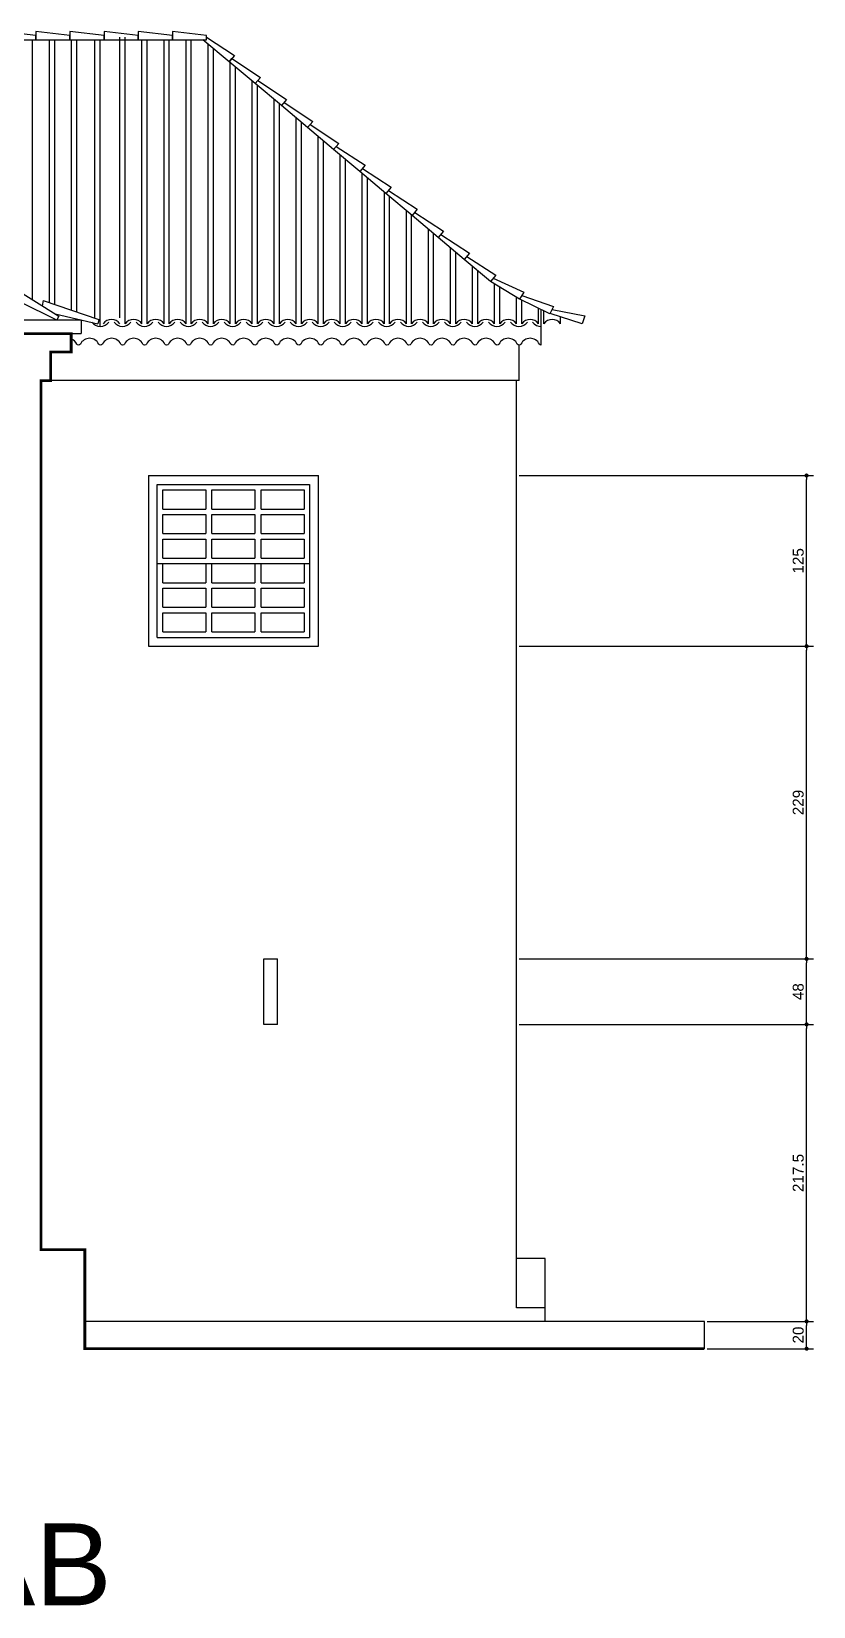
# Model space of a CAD drawing. Extents: x 2519 to 12890, y -1001 to 7229.
# Drawn here: x 3771 to 4343, y 264 to 1418 of the extents above; entities that cross this region are included whole.
import ezdxf

# ---------------------------------------------------------------- set-up
doc = ezdxf.new("R2010")
doc.units = 0
doc.header["$PDMODE"] = 35
doc.layers.get('0').update_dxf_attribs({"linetype": 'CONTINUOUS'})
doc.layers.get('DEFPOINTS').update_dxf_attribs({"linetype": 'CONTINUOUS'})
for name, color, linetype in [('COTA', 7, 'CONTINUOUS'), ('PAREDE', 7, 'CONTINUOUS'), ('PAREDE_FINA', 7, 'CONTINUOUS')]:
    doc.layers.add(name, color=color, linetype=linetype)
doc.styles.add('TEXTO', font='ARIAL.TTF')
doc.dimstyles.new('COTA', dxfattribs={"dimtxt": 8, "dimasz": 3, "dimexe": 5, "dimexo": 2, "dimgap": 2, "dimtad": 1, "dimdec": 1, "dimdsep": 46, "dimtxsty": 'TEXTO', "dimblk1": 'DOT', "dimblk2": 'DOT', "dimsah": 1, "dimcen": 0, "dimclrd": 256, "dimclre": 256, "dimclrt": 256, "dimadec": 0, "dimazin": 0, "dimtfac": 0.6, "dimtdec": 1, "dimtmove": 0, "dimatfit": 3, "dimldrblk": 'DOT', "dimfxl": 1, "dimtolj": 1, "dimtzin": 0, "dimarcsym": 0})

# ---------------------------------------------------------------- blocks, each defined once
blk = doc.blocks.new('_DOT')
at = {"color": 0, "linetype": 'ByBlock'}
blk.add_line((-0.5, 0), (-1, 0), dxfattribs=at)
at = {"color": 0, "linetype": 'ByBlock', "const_width": 0.5}
blk.add_lwpolyline([(-0.25, 0, 1), (0.25, 0, 1)], format="xyb", close=True, dxfattribs=at)
blk = doc.blocks.new('*D100')
at = {"layer": 'COTA', "lineweight": -2}
for p, q in [((4128, 967.8), (4343.3, 967.8)), ((4338.3, 741.8), (4338.3, 964.8)), ((4128, 738.8), (4343.3, 738.8))]:
    blk.add_line(p, q, dxfattribs=at)
at = {"layer": 'DEFPOINTS', "color": 0}
for p in [(4126, 967.8), (4338.3, 967.8), (4126, 738.8)]:
    blk.add_point(p, dxfattribs=at)
at = {"layer": 'COTA', "lineweight": -2, "xscale": 3, "yscale": 3, "zscale": 3}
for p, rotation in [((4338.3, 967.8), 90), ((4338.3, 738.8), 270)]:
    blk.add_blockref('_DOT', p, dxfattribs=dict(at, rotation=rotation))
at = {"layer": 'COTA', "insert": (4332.2, 853.3), "char_height": 8, "attachment_point": 5, "rotation": 90, "style": 'TEXTO'}
blk.add_mtext('\\A1;229', dxfattribs=at)
blk = doc.blocks.new('*D99')
at = {"layer": 'COTA', "lineweight": -2}
for p, q in [((4128, 738.8), (4343.3, 738.8)), ((4338.3, 693.8), (4338.3, 735.8)), ((4128, 690.8), (4343.3, 690.8))]:
    blk.add_line(p, q, dxfattribs=at)
at = {"layer": 'DEFPOINTS', "color": 0}
for p in [(4126, 738.8), (4338.3, 738.8), (4126, 690.8)]:
    blk.add_point(p, dxfattribs=at)
at = {"layer": 'COTA', "lineweight": -2, "xscale": 3, "yscale": 3, "zscale": 3}
for p, rotation in [((4338.3, 738.8), 90), ((4338.3, 690.8), 270)]:
    blk.add_blockref('_DOT', p, dxfattribs=dict(at, rotation=rotation))
at = {"layer": 'COTA', "insert": (4332.2, 714.8), "char_height": 8, "attachment_point": 5, "rotation": 90, "style": 'TEXTO'}
blk.add_mtext('\\A1;48', dxfattribs=at)
blk = doc.blocks.new('*D98')
at = {"layer": 'COTA', "lineweight": -2}
for p, q in [((4128, 690.8), (4343.3, 690.8)), ((4338.3, 476.3), (4338.3, 687.8)), ((4265.5, 473.3), (4343.3, 473.3))]:
    blk.add_line(p, q, dxfattribs=at)
at = {"layer": 'DEFPOINTS', "color": 0}
for p in [(4126, 690.8), (4338.3, 690.8), (4263.5, 473.3)]:
    blk.add_point(p, dxfattribs=at)
at = {"layer": 'COTA', "lineweight": -2, "xscale": 3, "yscale": 3, "zscale": 3}
for p, rotation in [((4338.3, 690.8), 90), ((4338.3, 473.3), 270)]:
    blk.add_blockref('_DOT', p, dxfattribs=dict(at, rotation=rotation))
at = {"layer": 'COTA', "insert": (4332.2, 582), "char_height": 8, "attachment_point": 5, "rotation": 90, "style": 'TEXTO'}
blk.add_mtext('\\A1;217.5', dxfattribs=at)
blk = doc.blocks.new('*D97')
at = {"layer": 'COTA', "lineweight": -2}
for p, q in [((4265.5, 473.3), (4343.3, 473.3)), ((4338.3, 456.3), (4338.3, 470.3)), ((4265.5, 453.3), (4343.3, 453.3))]:
    blk.add_line(p, q, dxfattribs=at)
at = {"layer": 'DEFPOINTS', "color": 0}
for p in [(4263.5, 473.3), (4338.3, 473.3), (4263.5, 453.3)]:
    blk.add_point(p, dxfattribs=at)
at = {"layer": 'COTA', "lineweight": -2, "xscale": 3, "yscale": 3, "zscale": 3}
for p, rotation in [((4338.3, 473.3), 90), ((4338.3, 453.3), 270)]:
    blk.add_blockref('_DOT', p, dxfattribs=dict(at, rotation=rotation))
at = {"layer": 'COTA', "insert": (4332.2, 463.3), "char_height": 8, "attachment_point": 5, "rotation": 90, "style": 'TEXTO'}
blk.add_mtext('\\A1;20', dxfattribs=at)
blk = doc.blocks.new('*D101')
at = {"layer": 'COTA', "lineweight": -2}
for p, q in [((4128, 1092.8), (4343.3, 1092.8)), ((4338.3, 970.8), (4338.3, 1089.8)), ((4128, 967.8), (4343.3, 967.8))]:
    blk.add_line(p, q, dxfattribs=at)
at = {"layer": 'DEFPOINTS', "color": 0}
for p in [(4126, 1092.8), (4338.3, 1092.8), (4126, 967.8)]:
    blk.add_point(p, dxfattribs=at)
at = {"layer": 'COTA', "lineweight": -2, "xscale": 3, "yscale": 3, "zscale": 3}
for p, rotation in [((4338.3, 1092.8), 90), ((4338.3, 967.8), 270)]:
    blk.add_blockref('_DOT', p, dxfattribs=dict(at, rotation=rotation))
at = {"layer": 'COTA', "insert": (4332.2, 1030.3), "char_height": 8, "attachment_point": 5, "rotation": 90, "style": 'TEXTO'}
blk.add_mtext('\\A1;125', dxfattribs=at)

msp = doc.modelspace()

# ---------------------------------------------------------------- linework, layer by layer
at = {"layer": 'PAREDE', "const_width": 2}
msp.add_lwpolyline([(2785.52, 453.27), (3415.52, 453.27), (3415.52, 684.27), (3508.02, 684.27), (3508.02, 453.27), (3698.02, 453.27), (3698.02, 849.27), (3719.02, 849.27), (3719.02, 1196.77), (3800.02, 1196.77), (3800.02, 1183.27), (3785.02, 1183.27), (3785.02, 1162.27), (3778.02, 1162.27), (3778.02, 525.77), (3810.02, 525.77), (3810.02, 453.27), (4263.52, 453.27)], dxfattribs=at)
at = {"layer": 'PAREDE_FINA'}
for points in [[(3749.08, 1417.99), (3749.08, 1411.99), (3774.08, 1411.99), (3774.08, 1414.99), (3749.08, 1417.99)], [(3771.83, 1221.54), (3771.83, 1411.99)], [(3774.08, 1417.99), (3774.08, 1411.99), (3799.08, 1411.99), (3799.08, 1414.99), (3774.08, 1417.99)], [(3784.1, 1219.41), (3784.1, 1411.99)], [(3787.96, 1218.11), (3787.96, 1411.99)], [(3799.08, 1417.99), (3799.08, 1411.99), (3824.08, 1411.99), (3824.08, 1414.99), (3799.08, 1417.99)], [(3800.23, 1213.94), (3800.23, 1411.99)], [(3804.08, 1212.64), (3804.08, 1411.99)], [(3817.45, 1208.1), (3817.45, 1411.99)], [(3821.3, 1201.96), (3821.3, 1411.99)], [(3824.08, 1417.99), (3824.08, 1411.99), (3849.08, 1411.99), (3849.08, 1414.99), (3824.08, 1417.99)], [(3835.73, 1208.4), (3835.73, 1413.86)], [(3839.58, 1203.92), (3839.58, 1413.86)], [(3849.08, 1417.99), (3849.08, 1411.99), (3874.08, 1411.99), (3874.08, 1414.99), (3849.08, 1417.99)], [(3851.86, 1203.92), (3851.86, 1411.99)], [(3855.71, 1203.92), (3855.71, 1411.99)], [(3867.98, 1203.92), (3867.98, 1411.99)], [(3871.83, 1203.92), (3871.83, 1411.99)], [(3874.08, 1417.99), (3874.08, 1411.99), (3899.08, 1411.99), (3899.08, 1414.99), (3874.08, 1417.99)], [(3884.11, 1203.92), (3884.11, 1411.99)], [(3887.96, 1203.92), (3887.96, 1411.99)], [(3899.08, 1413.85), (3919.48, 1400.48), (3915.62, 1395.89), (3896.49, 1411.99)], [(3900.23, 1203.92), (3900.23, 1408.84)], [(3904.08, 1203.92), (3904.08, 1405.6)], [(3916.36, 1203.92), (3916.36, 1395.27)], [(3920.21, 1203.92), (3920.21, 1392.03)], [(3932.48, 1203.92), (3932.48, 1381.7)], [(3936.33, 1203.92), (3936.33, 1378.46)], [(3948.61, 1203.92), (3948.61, 1368.13)], [(3952.46, 1203.92), (3952.46, 1364.88)], [(3964.73, 1203.92), (3964.73, 1354.55)], [(3968.58, 1203.92), (3968.58, 1351.31)], [(3980.85, 1203.92), (3980.85, 1340.98)], [(3984.7, 1203.92), (3984.7, 1337.74)], [(3996.98, 1203.92), (3996.98, 1327.41)], [(4000.83, 1203.92), (4000.83, 1324.17)], [(4013.1, 1203.92), (4013.1, 1313.84)], [(4016.95, 1203.92), (4016.95, 1310.6)], [(4029.23, 1203.92), (4029.23, 1300.27)], [(4033.08, 1203.92), (4033.08, 1297.03)], [(4045.35, 1203.92), (4045.35, 1286.7)], [(4049.2, 1203.92), (4049.2, 1283.46)], [(4061.48, 1203.92), (4061.48, 1273.13)], [(4065.33, 1203.92), (4065.33, 1269.88)], [(4077.6, 1203.92), (4077.6, 1259.55)], [(4081.45, 1203.92), (4081.45, 1256.31)], [(4093.73, 1203.92), (4093.73, 1245.98)], [(4097.58, 1203.92), (4097.58, 1242.74)], [(4108.9, 1237.29), (4131.35, 1227.19), (4128.25, 1222.05), (4106.84, 1234.95)], [(3754.4, 1232.46), (3790.9, 1209.6), (3789.5, 1206.77)], [(4109.85, 1203.92), (4109.85, 1233.13)], [(4113.7, 1203.92), (4113.7, 1230.81)], [(4125.97, 1203.92), (4125.97, 1223.42)], [(4129.84, 1224.69), (4153.05, 1216.51), (4150.39, 1211.13), (4127.97, 1222.19), (4127.98, 1222.21)], [(3762.23, 1220.21), (3789.33, 1206.77)], [(3779.58, 1220.95), (3778.82, 1217.16)], [(3779.58, 1220.95), (3820.37, 1207.11), (3819.63, 1203.92)], [(4129.83, 1203.92), (4129.83, 1221.28)], [(4142.1, 1203.92), (4142.1, 1215.22)], [(4144.02, 1188.27), (4144.02, 1214.27)], [(4145.95, 1203.92), (4145.95, 1213.32)], [(4151.96, 1214.3), (4175.87, 1209.63), (4174.02, 1203.92), (4150.57, 1211.49)], [(3386.22, 1206.77), (3807.33, 1206.77)], [(3788.41, 1211.16), (3819.63, 1203.92)], [(3807.33, 1206.77), (3807.33, 1196.77)], [(4158.22, 1203.92), (4158.22, 1209.02)], [(3800.02, 1196.77), (3807.33, 1196.77)], [(4128.02, 1162.27), (4128.02, 1188.28)], [(4128.02, 1162.27), (3785.02, 1162.27)], [(4126.02, 483.27), (4126.02, 1162.27)], [(3856.52, 1092.77), (3981.02, 1092.77)], [(3856.52, 1092.77), (3856.52, 967.77)], [(3863.02, 1086.27), (3974.52, 1086.27)], [(3863.02, 974.27), (3863.02, 1086.27)], [(3974.52, 1086.27), (3974.52, 974.27)], [(3981.02, 967.77), (3981.02, 1092.77)], [(3867.02, 1082.27), (3898.52, 1082.27)], [(3867.02, 1068.27), (3867.02, 1082.27)], [(3898.52, 1082.27), (3898.52, 1068.27)], [(3903.02, 1068.27), (3903.02, 1082.27)], [(3903.02, 1082.27), (3934.52, 1082.27)], [(3934.52, 1082.27), (3934.52, 1068.27)], [(3939.02, 1082.27), (3970.52, 1082.27)], [(3939.02, 1068.27), (3939.02, 1082.27)], [(3970.52, 1082.27), (3970.52, 1068.27)], [(3867.02, 1068.27), (3898.52, 1068.27)], [(3867.02, 1064.27), (3898.52, 1064.27)], [(3867.02, 1050.27), (3867.02, 1064.27)], [(3898.52, 1064.27), (3898.52, 1050.27)], [(3903.02, 1068.27), (3934.52, 1068.27)], [(3903.02, 1064.27), (3934.52, 1064.27)], [(3903.02, 1050.27), (3903.02, 1064.27)], [(3934.52, 1064.27), (3934.52, 1050.27)], [(3939.02, 1068.27), (3970.52, 1068.27)], [(3939.02, 1064.27), (3970.52, 1064.27)], [(3939.02, 1050.27), (3939.02, 1064.27)], [(3970.52, 1064.27), (3970.52, 1050.27)], [(3867.02, 1050.27), (3898.52, 1050.27)], [(3903.02, 1050.27), (3934.52, 1050.27)], [(3939.02, 1050.27), (3970.52, 1050.27)], [(3867.02, 1046.27), (3898.52, 1046.27)], [(3867.02, 1032.27), (3867.02, 1046.27)], [(3898.52, 1046.27), (3898.52, 1032.27)], [(3903.02, 1032.27), (3903.02, 1046.27)], [(3903.02, 1046.27), (3934.52, 1046.27)], [(3934.52, 1046.27), (3934.52, 1032.27)], [(3939.02, 1046.27), (3970.52, 1046.27)], [(3939.02, 1032.27), (3939.02, 1046.27)], [(3970.52, 1046.27), (3970.52, 1032.27)], [(3863.02, 1028.27), (3974.52, 1028.27)], [(3867.02, 1032.27), (3898.52, 1032.27)], [(3867.02, 1014.27), (3867.02, 1028.27)], [(3898.52, 1028.27), (3898.52, 1014.27)], [(3903.02, 1032.27), (3934.52, 1032.27)], [(3903.02, 1014.27), (3903.02, 1028.27)], [(3934.52, 1028.27), (3934.52, 1014.27)], [(3939.02, 1032.27), (3970.52, 1032.27)], [(3939.02, 1014.27), (3939.02, 1028.27)], [(3970.52, 1028.27), (3970.52, 1014.27)], [(3867.02, 1014.27), (3898.52, 1014.27)], [(3867.02, 1010.27), (3898.52, 1010.27)], [(3867.02, 996.27), (3867.02, 1010.27)], [(3898.52, 1010.27), (3898.52, 996.27)], [(3903.02, 1014.27), (3934.52, 1014.27)], [(3903.02, 996.27), (3903.02, 1010.27)], [(3903.02, 1010.27), (3934.52, 1010.27)], [(3934.52, 1010.27), (3934.52, 996.27)], [(3939.02, 1014.27), (3970.52, 1014.27)], [(3939.02, 1010.27), (3970.52, 1010.27)], [(3939.02, 996.27), (3939.02, 1010.27)], [(3970.52, 1010.27), (3970.52, 996.27)], [(3867.02, 996.27), (3898.52, 996.27)], [(3867.02, 992.27), (3898.52, 992.27)], [(3867.02, 978.27), (3867.02, 992.27)], [(3898.52, 992.27), (3898.52, 978.27)], [(3903.02, 996.27), (3934.52, 996.27)], [(3903.02, 992.27), (3934.52, 992.27)], [(3903.02, 978.27), (3903.02, 992.27)], [(3934.52, 992.27), (3934.52, 978.27)], [(3939.02, 996.27), (3970.52, 996.27)], [(3939.02, 992.27), (3970.52, 992.27)], [(3939.02, 978.27), (3939.02, 992.27)], [(3970.52, 992.27), (3970.52, 978.27)], [(3863.02, 974.27), (3974.52, 974.27)], [(3867.02, 978.27), (3898.52, 978.27)], [(3903.02, 978.27), (3934.52, 978.27)], [(3939.02, 978.27), (3970.52, 978.27)], [(3856.52, 967.77), (3981.02, 967.77)], [(3941.02, 738.77), (3951.02, 738.77)], [(3941.02, 690.77), (3941.02, 738.77)], [(3951.02, 690.77), (3951.02, 738.77)], [(3951.02, 690.77), (3941.02, 690.77)], [(4147.02, 519.27), (4126.02, 519.27)], [(4147.02, 473.27), (4147.02, 519.27)], [(4263.52, 473.27), (3810.02, 473.27)], [(4147.02, 483.27), (4126.02, 483.27)], [(4263.52, 453.27), (4263.52, 473.27)]]:
    msp.add_lwpolyline(points, dxfattribs=at)
for points in [[(3938.61, 1384.38), (3934.75, 1379.79), (3915.62, 1395.89), (3917.55, 1398.18)], [(3957.74, 1368.28), (3953.87, 1363.69), (3934.75, 1379.79), (3936.68, 1382.09)], [(3976.86, 1352.18), (3973, 1347.59), (3953.87, 1363.69), (3955.8, 1365.99)], [(3995.99, 1336.08), (3992.13, 1331.49), (3973, 1347.59), (3974.93, 1349.89)], [(4015.12, 1319.99), (4011.25, 1315.4), (3992.13, 1331.49), (3994.06, 1333.79)], [(4034.24, 1303.89), (4030.38, 1299.3), (4011.25, 1315.4), (4013.19, 1317.69)], [(4053.37, 1287.79), (4049.51, 1283.2), (4030.38, 1299.3), (4032.31, 1301.59)], [(4072.5, 1271.69), (4068.63, 1267.1), (4049.51, 1283.2), (4051.44, 1285.49)], [(4091.63, 1255.59), (4087.76, 1251), (4068.63, 1267.1), (4070.57, 1269.4)], [(4110.75, 1239.49), (4106.89, 1234.9), (4087.76, 1251), (4089.69, 1253.3)]]:
    msp.add_lwpolyline(points, close=True, dxfattribs=at)
for points in [[(3805.41, 1188.27, -0.284915), (3804.07, 1189.11, 0.188498), (3800.02, 1192.78, 0.188498)], [(3821.53, 1188.27, -0.284915), (3820.19, 1189.11, 0.6201737), (3806.75, 1189.11, -0.284915), (3805.41, 1188.27)], [(3837.66, 1188.27, -0.284915), (3836.32, 1189.11, 0.6201737), (3822.88, 1189.11, -0.284915), (3821.53, 1188.27)], [(3853.78, 1188.27, -0.284915), (3852.44, 1189.11, 0.6201737), (3839, 1189.11, -0.284915), (3837.66, 1188.27)], [(3869.91, 1188.27, -0.284915), (3868.56, 1189.11, 0.6201737), (3855.13, 1189.11, -0.284915), (3853.78, 1188.27)], [(3886.03, 1188.27, -0.284915), (3884.69, 1189.11, 0.6201737), (3871.25, 1189.11, -0.284915), (3869.91, 1188.27)], [(3902.16, 1188.27, -0.284915), (3900.81, 1189.11, 0.6201737), (3887.38, 1189.11, -0.284915), (3886.03, 1188.27)], [(3918.28, 1188.27, -0.284915), (3916.94, 1189.11, 0.6201737), (3903.5, 1189.11, -0.284915), (3902.16, 1188.27)], [(3934.41, 1188.27, -0.284915), (3933.06, 1189.11, 0.6201737), (3919.63, 1189.11, -0.284915), (3918.28, 1188.27)], [(3950.53, 1188.27, -0.284915), (3949.19, 1189.11, 0.6201737), (3935.75, 1189.11, -0.284915), (3934.41, 1188.27)], [(3966.66, 1188.27, -0.284915), (3965.31, 1189.11, 0.6201737), (3951.87, 1189.11, -0.284915), (3950.53, 1188.27)], [(3982.78, 1188.27, -0.284915), (3981.44, 1189.11, 0.6201737), (3968, 1189.11, -0.284915), (3966.66, 1188.27)], [(3998.9, 1188.27, -0.284915), (3997.56, 1189.11, 0.6201737), (3984.12, 1189.11, -0.284915), (3982.78, 1188.27)], [(4015.03, 1188.27, -0.284915), (4013.68, 1189.11, 0.6201737), (4000.25, 1189.11, -0.284915), (3998.9, 1188.27)], [(4031.15, 1188.27, -0.284915), (4029.81, 1189.11, 0.6201737), (4016.37, 1189.11, -0.284915), (4015.03, 1188.27)], [(4047.28, 1188.27, -0.284915), (4045.93, 1189.11, 0.6201737), (4032.5, 1189.11, -0.284915), (4031.15, 1188.27)], [(4063.4, 1188.27, -0.284915), (4062.06, 1189.11, 0.6201737), (4048.62, 1189.11, -0.284915), (4047.28, 1188.27)], [(4079.53, 1188.27, -0.284915), (4078.18, 1189.11, 0.6201737), (4064.75, 1189.11, -0.284915), (4063.4, 1188.27)], [(4095.65, 1188.27, -0.284915), (4094.31, 1189.11, 0.6201737), (4080.87, 1189.11, -0.284915), (4079.53, 1188.27)], [(4111.78, 1188.27, -0.284915), (4110.43, 1189.11, 0.6201737), (4096.99, 1189.11, -0.284915), (4095.65, 1188.27)], [(4127.9, 1188.27, -0.284915), (4126.56, 1189.11, 0.6201737), (4113.12, 1189.11, -0.284915), (4111.78, 1188.27)], [(4144.02, 1188.27, -0.284915), (4142.68, 1189.11, 0.6201737), (4129.24, 1189.11, -0.284915), (4127.9, 1188.27)]]:
    msp.add_lwpolyline(points, format="xyb", dxfattribs=at)
for centre, start, end in [((3821.39, 1209.45), 215.09066, 324.90934), ((3829.6, 1199.61), 35.09066, 144.90934), ((3837.52, 1209.45), 215.09066, 324.90934), ((3845.72, 1199.61), 35.09066, 144.90934), ((3853.64, 1209.45), 215.09066, 324.90934), ((3861.85, 1199.61), 35.09066, 144.90934), ((3869.77, 1209.45), 215.09066, 324.90934), ((3877.97, 1199.61), 35.09066, 144.90934), ((3885.89, 1209.45), 215.09066, 324.90934), ((3894.09, 1199.61), 35.09066, 144.90934), ((3902.01, 1209.45), 215.09066, 324.90934), ((3910.22, 1199.61), 35.09066, 144.90934), ((3918.14, 1209.45), 215.09066, 324.90934), ((3926.34, 1199.61), 35.09066, 144.90934), ((3934.26, 1209.45), 215.09066, 324.90934), ((3942.47, 1199.61), 35.09066, 144.90934), ((3950.39, 1209.45), 215.09066, 324.90934), ((3958.59, 1199.61), 35.09066, 144.90934), ((3966.51, 1209.45), 215.09066, 324.90934), ((3974.72, 1199.61), 35.09066, 144.90934), ((3982.64, 1209.45), 215.09066, 324.90934), ((3990.84, 1199.61), 35.09066, 144.90934), ((3998.76, 1209.45), 215.09066, 324.90934), ((4006.97, 1199.61), 35.09066, 144.90934), ((4014.89, 1209.45), 215.09066, 324.90934), ((4023.09, 1199.61), 35.09066, 144.90934), ((4031.01, 1209.45), 215.09066, 324.90934), ((4039.22, 1199.61), 35.09066, 144.90934), ((4047.14, 1209.45), 215.09066, 324.90934), ((4055.34, 1199.61), 35.09066, 144.90934), ((4063.26, 1209.45), 215.09066, 324.90934), ((4071.46, 1199.61), 35.09066, 144.90934), ((4079.38, 1209.45), 215.09066, 324.90934), ((4087.59, 1199.61), 35.09066, 144.90934), ((4095.51, 1209.45), 215.09066, 324.90934), ((4103.71, 1199.61), 35.09066, 144.90934), ((4111.63, 1209.45), 215.09066, 324.90934), ((4119.84, 1199.61), 35.09066, 144.90934), ((4127.76, 1209.45), 215.09066, 324.90934), ((4135.96, 1199.61), 35.09066, 144.90934), ((4143.88, 1209.45), 215.09066, 271.08903), ((4152.09, 1199.61), 35.09066, 144.90934)]:
    msp.add_arc(centre, 7.5, start, end, dxfattribs=at)

# ---------------------------------------------------------------- texts
at = {"layer": 'PAREDE_FINA', "style": 'TEXTO'}
msp.add_text('CORTE AB', height=60, dxfattribs=at).set_placement((3401.23, 265.35))

# ---------------------------------------------------------------- dimensions: what is measured, and where the dimension line sits
at = {"layer": 'COTA'}
for base, p1, p2, picture, middle in [((4338.33, 1092.77), (4126.02, 967.77), (4126.02, 1092.77), '*D101', (4332.24, 1030.27)), ((4338.33, 967.77), (4126.02, 738.77), (4126.02, 967.77), '*D100', (4332.24, 853.27)), ((4338.33, 738.77), (4126.02, 690.77), (4126.02, 738.77), '*D99', (4332.24, 714.77)), ((4338.33, 690.77), (4263.52, 473.27), (4126.02, 690.77), '*D98', (4332.24, 582.02)), ((4338.33, 473.27), (4263.52, 453.27), (4263.52, 473.27), '*D97', (4332.24, 463.27))]:
    dim = msp.add_linear_dim(base=base, p1=p1, p2=p2, angle=270, dimstyle='COTA', dxfattribs=at)
    dim.commit()
    dim.dimension.update_dxf_attribs({"geometry": picture, "text_midpoint": middle})

doc.saveas('drawing.dxf')
